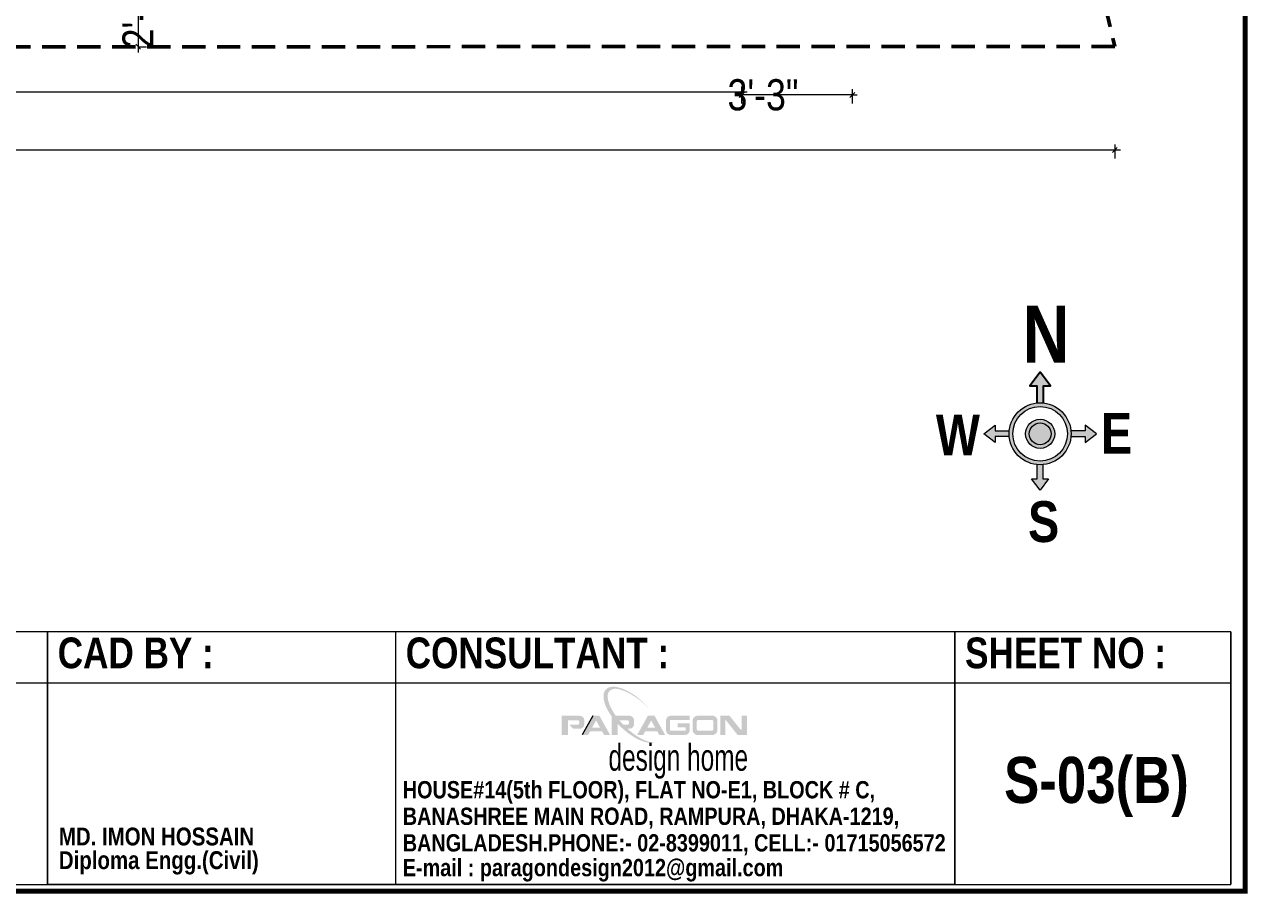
# Model space of a CAD drawing. Header units: inches. Extents: x 64086 to 138972, y -13497 to 16809.
# Drawn here: x 99432 to 99864.7, y -12282.5 to -11975.2 of the extents above; entities that cross this region are included whole.
import ezdxf

# ---------------------------------------------------------------- set-up
doc = ezdxf.new("R2010")
doc.units = ezdxf.units.IN
doc.header["$LTSCALE"] = 0.5
doc.header["$MEASUREMENT"] = 0
doc.header["$PDMODE"] = 2
doc.linetypes.add('DASHED', pattern=[0.75, 0.5, -0.25])
doc.layers.get('0').update_dxf_attribs({"lineweight": 13})
for name, color, linetype, lineweight in [('A-LINE', 252, 'Continuous', 15), ('A-TAXT', 250, 'Continuous', 25), ('Boundary', 6, 'DASHED', 50), ('BOX', 253, 'Continuous', 15), ('LOGO', 7, 'Continuous', 9), ('TEXT', 7, 'Continuous', 13), ('TITLE', 7, 'Continuous', 9)]:
    doc.layers.add(name, color=color, linetype=linetype, lineweight=lineweight)
doc.styles.add('1', font='ARIALN.TTF')
doc.styles.add('SIMPLEX', font='ARIALNB.TTF')
doc.styles.get("Standard").update_dxf_attribs({"font": 'ARIALNB.TTF'})
doc.styles.add('STYLE1', font='ARIALN.TTF', dxfattribs={"width": 0.8})
doc.dimstyles.new('DIM-1-2', dxfattribs={"dimtxt": 8, "dimasz": 1.75, "dimexe": 3, "dimexo": 2, "dimgap": 3, "dimtad": 0, "dimdec": 0, "dimzin": 3, "dimdsep": 46, "dimlunit": 4, "dimtxsty": '1', "dimblk": 'OBLIQUE', "dimcen": 1, "dimdle": 2, "dimclrd": 256, "dimclre": 256, "dimclrt": 256, "dimadec": 0, "dimazin": 0, "dimtfac": 0.75, "dimtdec": 0, "dimtmove": 1, "dimatfit": 3, "dimldrblk": 'OBLIQUE', "dimfxl": 1, "dimtolj": 1, "dimtzin": 0, "dimlwd": -1, "dimlwe": -1, "dimarcsym": 0})

# ---------------------------------------------------------------- blocks, each defined once
blk = doc.blocks.new('_Oblique')
at = {"color": 0, "linetype": 'ByBlock', "lineweight": -2}
blk.add_line((-0.5, -0.5), (0.5, 0.5), dxfattribs=at)
blk = doc.blocks.new('*D35')
at = {"layer": 'Defpoints', "color": 0, "ltscale": 3, "transparency": 16777216}
for p in [(98473.7, -11983.12), (99817.7, -11983.02), (99817.71, -12019.62)]:
    blk.add_point(p, dxfattribs=at)
at = {"layer": 'TEXT', "ltscale": 3, "transparency": 16777216}
for p, q in [((98471.71, -12019.71), (99124.12, -12019.67)), ((98473.71, -12017.71), (98473.71, -12022.71)), ((99819.71, -12019.62), (99167.29, -12019.66)), ((99817.71, -12017.62), (99817.71, -12022.62))]:
    blk.add_line(p, q, dxfattribs=at)
at = {"layer": 'TEXT', "ltscale": 3, "transparency": 16777216, "xscale": 1.75, "yscale": 1.75, "zscale": 1.75}
for p, rotation in [((98473.71, -12019.71), 180.0039345522628), ((99817.71, -12019.62), 0.003934552262808667)]:
    blk.add_blockref('_Oblique', p, dxfattribs=dict(at, rotation=rotation))
at = {"layer": 'TEXT', "ltscale": 3, "transparency": 16777216, "insert": (99145.71, -12019.66), "char_height": 11, "attachment_point": 5, "rotation": 0.0039, "style": '1'}
blk.add_mtext('\\A1;112\'-0"', dxfattribs=at)
blk = doc.blocks.new('*D38')
at = {"layer": 'Defpoints', "color": 0, "ltscale": 3, "transparency": 16777216}
for p in [(99472.18, -11959.12), (99472.18, -11983.05), (99472.18, -11983.05)]:
    blk.add_point(p, dxfattribs=at)
at = {"layer": 'TEXT', "ltscale": 3, "transparency": 16777216}
for p, q in [((99472.18, -11959.12), (99469.18, -11959.12)), ((99472.18, -11957.12), (99472.18, -11985.05)), ((99472.18, -11983.05), (99475.18, -11983.05))]:
    blk.add_line(p, q, dxfattribs=at)
at = {"layer": 'TEXT', "ltscale": 3, "transparency": 16777216, "xscale": 1.75, "yscale": 1.75, "zscale": 1.75}
for p, rotation in [((99472.18, -11959.12), 90), ((99472.18, -11983.05), 270)]:
    blk.add_blockref('_Oblique', p, dxfattribs=dict(at, rotation=rotation))
at = {"layer": 'TEXT', "ltscale": 3, "transparency": 16777216, "insert": (99472.18, -11971.08), "char_height": 11, "attachment_point": 5, "rotation": 90, "style": '1'}
blk.add_mtext('\\A1;2\'-0"', dxfattribs=at)
blk = doc.blocks.new('*D39')
at = {"layer": 'Defpoints', "color": 0, "ltscale": 3, "transparency": 16777216}
for p in [(99685.68, -11959.12), (98498.68, -11966.12), (99685.68, -11999.12)]:
    blk.add_point(p, dxfattribs=at)
at = {"layer": 'TEXT', "ltscale": 3, "transparency": 16777216}
for p, q in [((98498.68, -11997.12), (98498.68, -12002.12)), ((99685.68, -11997.12), (99685.68, -12002.12)), ((98496.68, -11999.12), (99070.17, -11999.12)), ((99687.68, -11999.12), (99114.19, -11999.12))]:
    blk.add_line(p, q, dxfattribs=at)
at = {"layer": 'TEXT', "ltscale": 3, "transparency": 16777216, "xscale": 1.75, "yscale": 1.75, "zscale": 1.75, "rotation": 180}
blk.add_blockref('_Oblique', (98498.68, -11999.12), dxfattribs=at)
at = {"layer": 'TEXT', "ltscale": 3, "transparency": 16777216, "xscale": 1.75, "yscale": 1.75, "zscale": 1.75}
blk.add_blockref('_Oblique', (99685.68, -11999.12), dxfattribs=at)
at = {"layer": 'TEXT', "ltscale": 3, "transparency": 16777216, "insert": (99092.18, -11999.12), "char_height": 11, "attachment_point": 5, "style": '1'}
blk.add_mtext('\\A1;98\'-11"', dxfattribs=at)
blk = doc.blocks.new('*D40')
at = {"layer": 'Defpoints', "color": 0, "ltscale": 3, "transparency": 16777216}
for p in [(99685.68, -11959.12), (99724.83, -11983.03), (99685.68, -12000.12)]:
    blk.add_point(p, dxfattribs=at)
at = {"layer": 'TEXT', "ltscale": 3, "transparency": 16777216}
for p, q in [((99685.68, -11998.12), (99685.68, -12003.12)), ((99724.83, -11998.12), (99724.83, -12003.12)), ((99685.68, -12000.12), (99683.93, -12000.12)), ((99724.83, -12000.12), (99685.68, -12000.12)), ((99724.83, -12000.12), (99726.58, -12000.12))]:
    blk.add_line(p, q, dxfattribs=at)
at = {"layer": 'TEXT', "ltscale": 3, "transparency": 16777216, "xscale": 1.75, "yscale": 1.75, "zscale": 1.75}
blk.add_blockref('_Oblique', (99685.68, -12000.12), dxfattribs=at)
at = {"layer": 'TEXT', "ltscale": 3, "transparency": 16777216, "xscale": 1.75, "yscale": 1.75, "zscale": 1.75, "rotation": 180}
blk.add_blockref('_Oblique', (99724.83, -12000.12), dxfattribs=at)
at = {"layer": 'TEXT', "ltscale": 3, "transparency": 16777216, "insert": (99693.25, -12000.12), "char_height": 11, "attachment_point": 5, "style": '1'}
blk.add_mtext('\\A1;3\'-3"', dxfattribs=at)

msp = doc.modelspace()

# ---------------------------------------------------------------- hatches: boundary and pattern name
at = {"layer": 'A-LINE', "ltscale": 5}
for color, points in [(1, [(99790.07, -12109.02, -0.023014), (99791.28, -12108.97, -0.023014), (99792.48, -12109.02), (99792.48, -12102.96), (99794.9, -12102.96), (99791.28, -12098.17), (99787.65, -12102.96), (99790.07, -12102.96)]), (256, [(99780.37, -12118.91, 0.046053), (99780.37, -12120.93), (99775.32, -12120.93), (99775.32, -12122.94), (99771.33, -12119.92), (99775.32, -12116.9), (99775.32, -12118.91)]), (1, [(99791.28, -12116.05, 1), (99791.28, -12123.79, 1)]), (256, [(99802.18, -12118.91, -0.046053), (99802.18, -12120.93), (99807.23, -12120.93), (99807.23, -12122.94), (99811.22, -12119.92), (99807.23, -12116.9), (99807.23, -12118.91)]), (256, [(99790.27, -12130.83, 0.046053), (99792.28, -12130.83), (99792.28, -12135.88), (99794.3, -12135.88), (99791.28, -12139.87), (99788.26, -12135.88), (99790.27, -12135.88)])]:
    msp.add_hatch(color=color, dxfattribs=at).paths.add_polyline_path(points)
h = msp.add_hatch(color=256, dxfattribs=at)
h.paths.add_polyline_path([(99780.32, -12119.92), (99781.61, -12119.92, -0.414214), (99791.28, -12110.25), (99791.28, -12108.97, 0.414214)])
h.paths.add_polyline_path([(99781.61, -12119.92), (99780.32, -12119.92, 0.414214), (99791.28, -12130.87), (99791.28, -12129.58, -0.414214)])
h.paths.add_polyline_path([(99802.23, -12119.92), (99800.94, -12119.92, -0.414214), (99791.28, -12129.58), (99791.28, -12130.87, 0.414214)])
h.paths.add_polyline_path([(99800.94, -12119.92), (99802.23, -12119.92, 0.414214), (99791.28, -12108.97), (99791.28, -12110.25, -0.414214)])
h = msp.add_hatch(color=256, dxfattribs=at)
h.paths.add_polyline_path([(99787.41, -12119.92), (99786.12, -12119.92, 0.414214), (99791.28, -12125.07), (99791.28, -12123.79, -0.414214)])
h.paths.add_polyline_path([(99791.28, -12123.79), (99791.28, -12125.07, 0.414214), (99796.43, -12119.92), (99795.14, -12119.92, -0.414214)])
h.paths.add_polyline_path([(99795.14, -12119.92), (99796.43, -12119.92, 0.414214), (99791.28, -12114.77), (99791.28, -12116.05, -0.414214)])
h.paths.add_polyline_path([(99791.28, -12116.05), (99791.28, -12114.77, 0.414214), (99786.12, -12119.92), (99787.41, -12119.92, -0.414214)])
at = {"layer": 'LOGO'}
h = msp.add_hatch(color=1, dxfattribs=at)
edge = h.paths.add_edge_path()
edge.add_spline(control_points=[(99641.16, -12219.63), (99640.82, -12219.15), (99640.31, -12218.36), (99639.72, -12217.31), (99639.25, -12216.42), (99638.9, -12215.58), (99638.6, -12214.78), (99638.42, -12214.07), (99638.33, -12213.33), (99638.22, -12212.5), (99638.42, -12211.71), (99638.76, -12211.02), (99639.21, -12210.6), (99639.75, -12210.33), (99640.51, -12210.04), (99641.7, -12210.1), (99642.82, -12210.37), (99644.06, -12210.78), (99645.08, -12211.24), (99646.2, -12211.82), (99647.3, -12212.49), (99648.38, -12213.18), (99649.33, -12213.92), (99649.98, -12214.36), (99650.53, -12214.83), (99651.01, -12215.25), (99651.45, -12215.61), (99651.99, -12216.13), (99652.37, -12216.49), (99652.7, -12216.8)], knot_values=[258.963996, 258.963996, 258.963996, 258.963996, 285.904919, 302.27791, 314.154415, 332.281445, 343.784535, 353.249879, 366.127981, 377.688105, 391.308015, 402.948616, 412.835523, 418.412108, 431.020299, 449.243688, 471.980761, 484.139197, 508.802724, 523.531398, 542.021258, 567.819106, 582.5453, 597.340247, 603.575496, 615.935548, 626.506938, 629.58018, 650.393618, 650.393618, 650.393618, 650.393618], degree=3, periodic=0)
edge.add_spline(control_points=[(99652.7, -12216.8), (99652.33, -12216.4), (99651.57, -12215.57), (99650.45, -12214.5), (99649.31, -12213.57), (99648.35, -12212.73), (99647.25, -12212.02), (99646.34, -12211.42), (99645.42, -12210.93), (99644.69, -12210.54), (99643.87, -12210.18), (99643.05, -12209.85), (99642.06, -12209.6), (99641.14, -12209.38), (99640.24, -12209.33), (99639.4, -12209.42), (99638.61, -12209.62), (99637.94, -12210.05), (99637.45, -12210.52), (99637.07, -12211.26), (99636.77, -12212.09), (99636.84, -12212.96), (99636.85, -12213.7), (99637.01, -12214.45), (99637.24, -12215.34), (99637.65, -12216.28), (99638.11, -12217.24), (99638.73, -12218.42), (99639.28, -12219.24), (99639.65, -12219.75)], knot_values=[281.684012, 281.684012, 281.684012, 281.684012, 306.634723, 333.553989, 352.64665, 373.861229, 392.316075, 412.297434, 424.292997, 439.996154, 450.058038, 465.71094, 480.159241, 497.246644, 508.751394, 521.290761, 536.189363, 545.475673, 557.538704, 566.571136, 583.535546, 597.339579, 606.208439, 617.370477, 632.213241, 648.689269, 664.166597, 681.117412, 709.722412, 709.722412, 709.722412, 709.722412], degree=3, periodic=0)
edge.add_line((99639.65, -12219.75), (99639.65, -12226.38))
edge.add_line((99639.65, -12226.38), (99641.8, -12226.38))
edge.add_line((99641.8, -12226.38), (99641.8, -12222.4))
edge.add_spline(control_points=[(99641.8, -12222.4), (99641.82, -12222.42), (99642.66, -12223.33), (99644.18, -12224.74), (99646.18, -12226.25), (99647.9, -12227.37), (99649.85, -12228.4), (99651.91, -12229.05), (99653.62, -12229.32), (99654.35, -12229.16), (99654.66, -12229.1)], knot_values=[0, 0, 0, 0, 1.32181, 56.851409, 94.681681, 116.16555, 151.292731, 195.149354, 215.332904, 229.417701, 229.417701, 229.417701, 229.417701], degree=3, periodic=0)
edge.add_spline(control_points=[(99654.66, -12229.1), (99654.55, -12229.08), (99654.26, -12229.02), (99653.69, -12229), (99652.91, -12228.86), (99652.17, -12228.56), (99651.27, -12228.27), (99650.18, -12227.73), (99648.75, -12226.86), (99647.03, -12225.73), (99645.9, -12224.76), (99645.3, -12224.21), (99645.28, -12224.19)], knot_values=[0, 0, 0, 0, 4.816734, 13.935564, 25.808706, 41.200712, 50.2385, 69.458596, 96.706877, 127.188599, 163.680662, 164.765735, 164.765735, 164.765735, 164.765735], degree=3, periodic=0)
edge.add_line((99645.28, -12224.19), (99646.15, -12224.19))
edge.add_arc((99646.02, -12222.59), 1.61, 274.7456, 354.1114)
edge.add_line((99647.62, -12222.76), (99647.62, -12221.26))
edge.add_arc((99645.99, -12221.26), 1.63, 0, 90)
edge.add_line((99645.99, -12219.63), (99641.16, -12219.63))
edge = h.paths.add_edge_path(flags=16)
edge.add_line((99642.42, -12221.21), (99645.29, -12221.21))
edge.add_arc((99645.29, -12221.8), 0.588, 0, 90, ccw=False)
edge.add_line((99645.88, -12221.8), (99645.88, -12222.2))
edge.add_arc((99645.29, -12222.2), 0.588, -90, 0, ccw=False)
edge.add_line((99645.29, -12222.78), (99643.83, -12222.78))
edge.add_spline(control_points=[(99643.83, -12222.78), (99643.35, -12222.29), (99642.89, -12221.76), (99642.43, -12221.22), (99642.42, -12221.21)], knot_values=[195.721985, 195.721985, 195.721985, 195.721985, 227.28074, 228.049429, 228.049429, 228.049429, 228.049429], degree=3, periodic=0)
for points in [[(99622.04, -12219.63), (99622.04, -12226.38), (99624.2, -12226.38), (99624.2, -12221.21), (99627.69, -12221.21, -0.414214), (99628.27, -12221.8), (99628.27, -12222.2, -0.414214), (99627.69, -12222.78), (99624.75, -12222.78), (99626.06, -12224.19), (99628.55, -12224.19, 0.36084), (99630.01, -12222.76), (99630.01, -12221.26, 0.414214), (99628.38, -12219.63)], [(99660.59, -12219.63, 0.414214), (99658.95, -12221.26), (99658.95, -12224.75, 0.414214), (99660.59, -12226.38), (99665.78, -12226.38, 0.26436), (99666.91, -12225.74), (99667.16, -12225.31, 0.135064), (99667.35, -12224.64), (99667.35, -12222.28), (99663.09, -12222.28), (99663.09, -12223.66), (99665.9, -12223.66), (99665.9, -12224.94), (99660.39, -12224.94), (99660.39, -12221.07), (99667.35, -12221.07), (99667.35, -12219.63)], [(99685.74, -12224.51), (99685.31, -12224.51), (99681.41, -12219.63), (99678.11, -12219.63), (99678.11, -12226.38), (99679.96, -12226.38), (99679.96, -12221), (99684.25, -12226.38), (99687.59, -12226.38), (99687.59, -12219.63), (99685.74, -12219.63)]]:
    msp.add_hatch(color=4, dxfattribs=at).paths.add_polyline_path(points)
h = msp.add_hatch(color=4, dxfattribs=at)
h.paths.add_polyline_path([(99633.01, -12219.63), (99629.24, -12226.38), (99631.36, -12226.38), (99632.06, -12225.13), (99636.33, -12225.13), (99637.03, -12226.38), (99639.14, -12226.38), (99635.37, -12219.63)])
h.paths.add_polyline_path([(99634.2, -12221.3), (99635.61, -12223.83), (99632.78, -12223.83)], flags=16)
h = msp.add_hatch(color=4, dxfattribs=at)
h.paths.add_polyline_path([(99654.86, -12219.63), (99652.5, -12219.63), (99648.73, -12226.38), (99650.85, -12226.38), (99651.55, -12225.13), (99655.83, -12225.13), (99656.53, -12226.38), (99658.63, -12226.38)])
h.paths.add_polyline_path([(99655.1, -12223.83), (99652.28, -12223.83), (99653.69, -12221.3)], flags=16)
h = msp.add_hatch(color=4, dxfattribs=at)
h.paths.add_polyline_path([(99669.75, -12219.63, 0.272776), (99668.37, -12221.01), (99668.37, -12225, 0.272776), (99669.75, -12226.38), (99675.73, -12226.38, 0.272776), (99677.11, -12225), (99677.11, -12221.01, 0.272776), (99675.73, -12219.63)])
h.paths.add_polyline_path([(99675.09, -12221.07, -0.414214), (99675.68, -12221.65), (99675.68, -12224.36, -0.414214), (99675.09, -12224.94), (99670.39, -12224.94, -0.414214), (99669.81, -12224.36), (99669.81, -12221.65, -0.414214), (99670.39, -12221.07)], flags=16)

# ---------------------------------------------------------------- linework, layer by layer
at = {"layer": 'A-LINE', "ltscale": 5}
for points in [[(99780.37, -12120.93), (99775.32, -12120.93), (99775.32, -12122.94), (99771.33, -12119.92), (99775.32, -12116.9), (99775.32, -12118.91), (99780.37, -12118.91)], [(99802.18, -12120.93), (99807.23, -12120.93), (99807.23, -12122.94), (99811.22, -12119.92), (99807.23, -12116.9), (99807.23, -12118.91), (99802.18, -12118.91)], [(99792.28, -12130.83), (99792.28, -12135.88), (99794.3, -12135.88), (99791.28, -12139.87), (99788.26, -12135.88), (99790.27, -12135.88), (99790.27, -12130.83)]]:
    msp.add_lwpolyline(points, dxfattribs=at)
for radius in [10.95, 9.66, 5.15, 3.87]:
    msp.add_circle((99791.28, -12119.92), radius, dxfattribs=at)
at = {"layer": 'A-TAXT', "color": 1}
msp.add_lwpolyline([(99792.48, -12109.02), (99792.48, -12102.96), (99794.9, -12102.96), (99791.28, -12098.17), (99787.65, -12102.96), (99790.07, -12102.96), (99790.07, -12109.02)], dxfattribs=at)
at = {"layer": 'Boundary', "color": 1, "ltscale": 33}
msp.add_lwpolyline([(99674.11, -11378.04), (99817.7, -11983.02), (98473.7, -11983.12), (98474.11, -11379.12), (99674.11, -11378.04)], dxfattribs=at)
at = {"layer": 'BOX', "const_width": 1.73}
msp.add_lwpolyline([(99863.8, -11247.62), (98401.61, -11247.62), (98401.61, -12281.61), (99863.8, -12281.61)], close=True, dxfattribs=at)
at = {"layer": 'LOGO', "color": 4}
msp.add_lwpolyline([(99633.01, -12219.63), (99629.24, -12226.38)], dxfattribs=at)
at = {"layer": 'TITLE', "lineweight": 13}
for p, q in [((99858.7, -12189.91), (99858.7, -12279.17)), ((99440.06, -12208.05), (99128.19, -12208.05)), ((99761.07, -12208.05), (99440.06, -12208.05)), ((99761.07, -12208.05), (99563.19, -12208.05)), ((99761.07, -12208.05), (99761.07, -12208.05)), ((99858.7, -12208.05), (99761.07, -12208.05)), ((99761.07, -12279.23), (99440.06, -12279.23))]:
    msp.add_line(p, q, dxfattribs=at)
for points in [[(99128.19, -12279.23), (99440.06, -12279.23), (99440.06, -12189.91), (99128.19, -12189.91)], [(99440.06, -12279.23), (99761.07, -12279.23), (99761.07, -12189.91), (99440.06, -12189.91)], [(99440.06, -12279.23), (99761.07, -12279.23), (99761.07, -12189.91), (99440.06, -12189.91)], [(99563.19, -12279.23), (99761.07, -12279.23), (99761.07, -12189.91), (99563.19, -12189.91)], [(99563.19, -12279.23), (99761.07, -12279.23), (99761.07, -12189.91), (99563.19, -12189.91)], [(99761.07, -12279.23), (99761.07, -12279.23), (99761.07, -12189.91), (99761.07, -12189.91)], [(99761.07, -12279.23), (99761.07, -12279.23), (99761.07, -12189.91), (99761.07, -12189.91)], [(99761.07, -12279.23), (99858.7, -12279.23), (99858.7, -12189.91), (99761.07, -12189.91)], [(99761.07, -12279.23), (99858.7, -12279.23), (99858.7, -12189.91), (99761.07, -12189.91)]]:
    msp.add_lwpolyline(points, close=True, dxfattribs=at)

# ---------------------------------------------------------------- texts
at = {"layer": 'A-TAXT', "color": 1, "attachment_point": 7}
for s, insert, char_height in [('{\\fSwis721 Cn BT|b1|i0|c0|p34;N}', (99785.06, -12094.77), 20.0992), ('{\\fSwis721 Cn BT|b1|i0|c0|p34;\\C256;W}', (99754.4, -12127.55), 14.4144), ('{\\fSwis721 Cn BT|b1|i0|c0|p34;\\C256;E}', (99812.82, -12126.93), 14.4144), ('{\\fSwis721 Cn BT|b1|i0|c0|p34;\\C256;S}', (99787.02, -12158.38), 14.4144)]:
    msp.add_mtext(s, dxfattribs=dict(at, insert=insert, char_height=char_height))
at = {"layer": 'LOGO', "color": 7, "style": 'STYLE1', "width": 0.8}
msp.add_text('design home', height=9.4106, dxfattribs=at).set_placement((99638.58, -12239.06))
at = {"layer": 'LOGO', "style": 'SIMPLEX'}
for s, height, p in [('S-03(B)', 16.306, (99778.53, -12250.46)), ('HOUSE#14(5th FLOOR), FLAT NO-E1, BLOCK # C, ', 6.1207, (99565.8, -12248.83)), ('BANASHREE MAIN ROAD, RAMPURA, DHAKA-1219,', 6.1207, (99565.8, -12258.21)), ('MD. IMON HOSSAIN', 6.3145, (99444.12, -12265.46)), ('BANGLADESH.PHONE:- 02-8399011, CELL:- 01715056572', 6.1207, (99565.8, -12267.61)), ('Diploma Engg.(Civil)', 6.3145, (99444.12, -12273.83)), ('E-mail : paragondesign2012@gmail.com', 6.1207, (99565.8, -12276.36))]:
    msp.add_text(s, height=height, dxfattribs=at).set_placement(p)
at = {"layer": 'LOGO', "char_height": 10.8526, "attachment_point": 1, "style": 'SIMPLEX'}
for s, insert in [('CAD BY :{\\fCentury Gothic|b0|i0|c0|p34; \\fCentury Gothic|b1|i0|c0|p34;  }', (99443.72, -12191.96)), ('CONSULTANT :', (99566.85, -12191.96)), ('SHEET NO :   ', (99764.73, -12191.96))]:
    msp.add_mtext(s, dxfattribs=dict(at, insert=insert))

# ---------------------------------------------------------------- dimensions: what is measured, and where the dimension line sits
at = {"layer": 'TEXT', "color": 0, "ltscale": 3}
dim = msp.add_linear_dim(base=(99472.18, -11983.05), p1=(99472.18, -11959.12), p2=(99472.18, -11983.05), angle=90, dimstyle='DIM-1-2', override={"dimtxt": 11, "dimfxl": 2, "dimfxlon": 1}, dxfattribs=at)
dim.commit()
dim.dimension.update_dxf_attribs({"geometry": '*D38', "text_midpoint": (99472.18, -11971.08), "dimtype": 160})
dim = msp.add_linear_dim(base=(99685.68, -11999.12), p1=(98498.68, -11966.12), p2=(99685.68, -11959.12), dimstyle='DIM-1-2', override={"dimtxt": 11, "dimfxl": 2, "dimfxlon": 1}, dxfattribs=at)
dim.commit()
dim.dimension.update_dxf_attribs({"geometry": '*D39', "text_midpoint": (99092.18, -11999.12)})
dim = msp.add_linear_dim(base=(99685.68, -12000.12), p1=(99724.83, -11983.03), p2=(99685.68, -11959.12), dimstyle='DIM-1-2', override={"dimtxt": 11, "dimfxl": 2, "dimfxlon": 1}, dxfattribs=at)
dim.commit()
dim.dimension.update_dxf_attribs({"geometry": '*D40', "text_midpoint": (99693.25, -12000.12), "dimtype": 160})
dim = msp.add_aligned_dim(p1=(98473.7, -11983.12), p2=(99817.7, -11983.02), distance=-36.59, dimstyle='DIM-1-2', override={"dimtxt": 11, "dimfxl": 2, "dimfxlon": 1}, dxfattribs=at)
dim.commit()
dim.dimension.update_dxf_attribs({"geometry": '*D35', "text_midpoint": (99145.71, -12019.66)})

doc.saveas('drawing.dxf')
